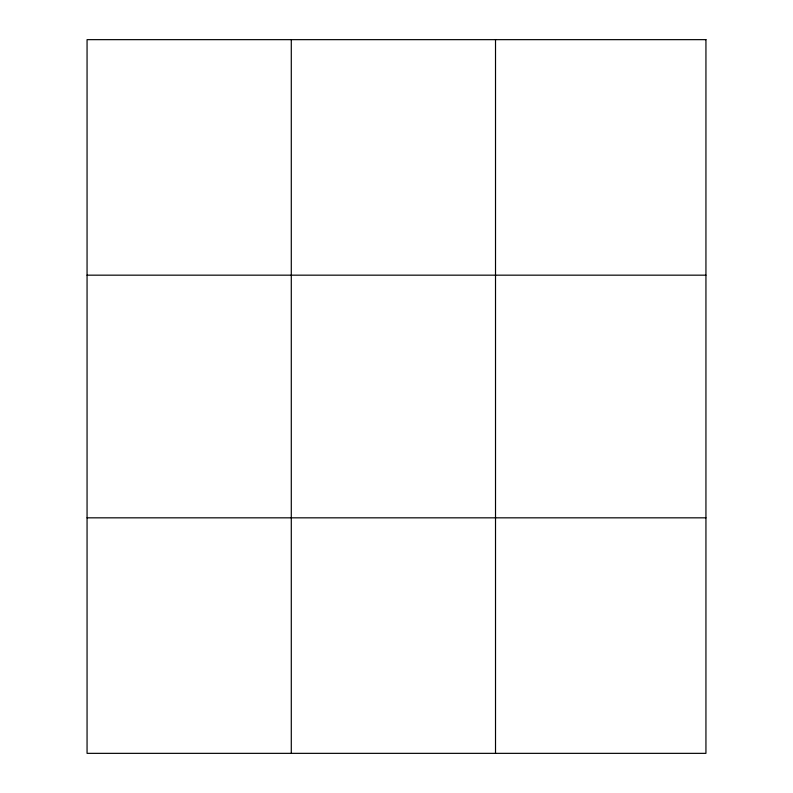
<?xml version="1.0" encoding="UTF-8"?>
<svg xmlns="http://www.w3.org/2000/svg" width="793" height="793" viewBox="0 0 793 793"><rect width="100%" height="100%" fill="white"/><g stroke="black" fill="none" stroke-linecap="round" stroke-linejoin="round"><path stroke-width="1.19" d="M291.289 39.65L291.289 753.35M495.516 39.65L495.516 753.35M87.061 275.171L705.939 275.171M87.061 517.829L705.939 517.829M705.939 39.65L705.939 753.35L87.061 753.35L87.061 39.65L705.939 39.65"/></g></svg>
